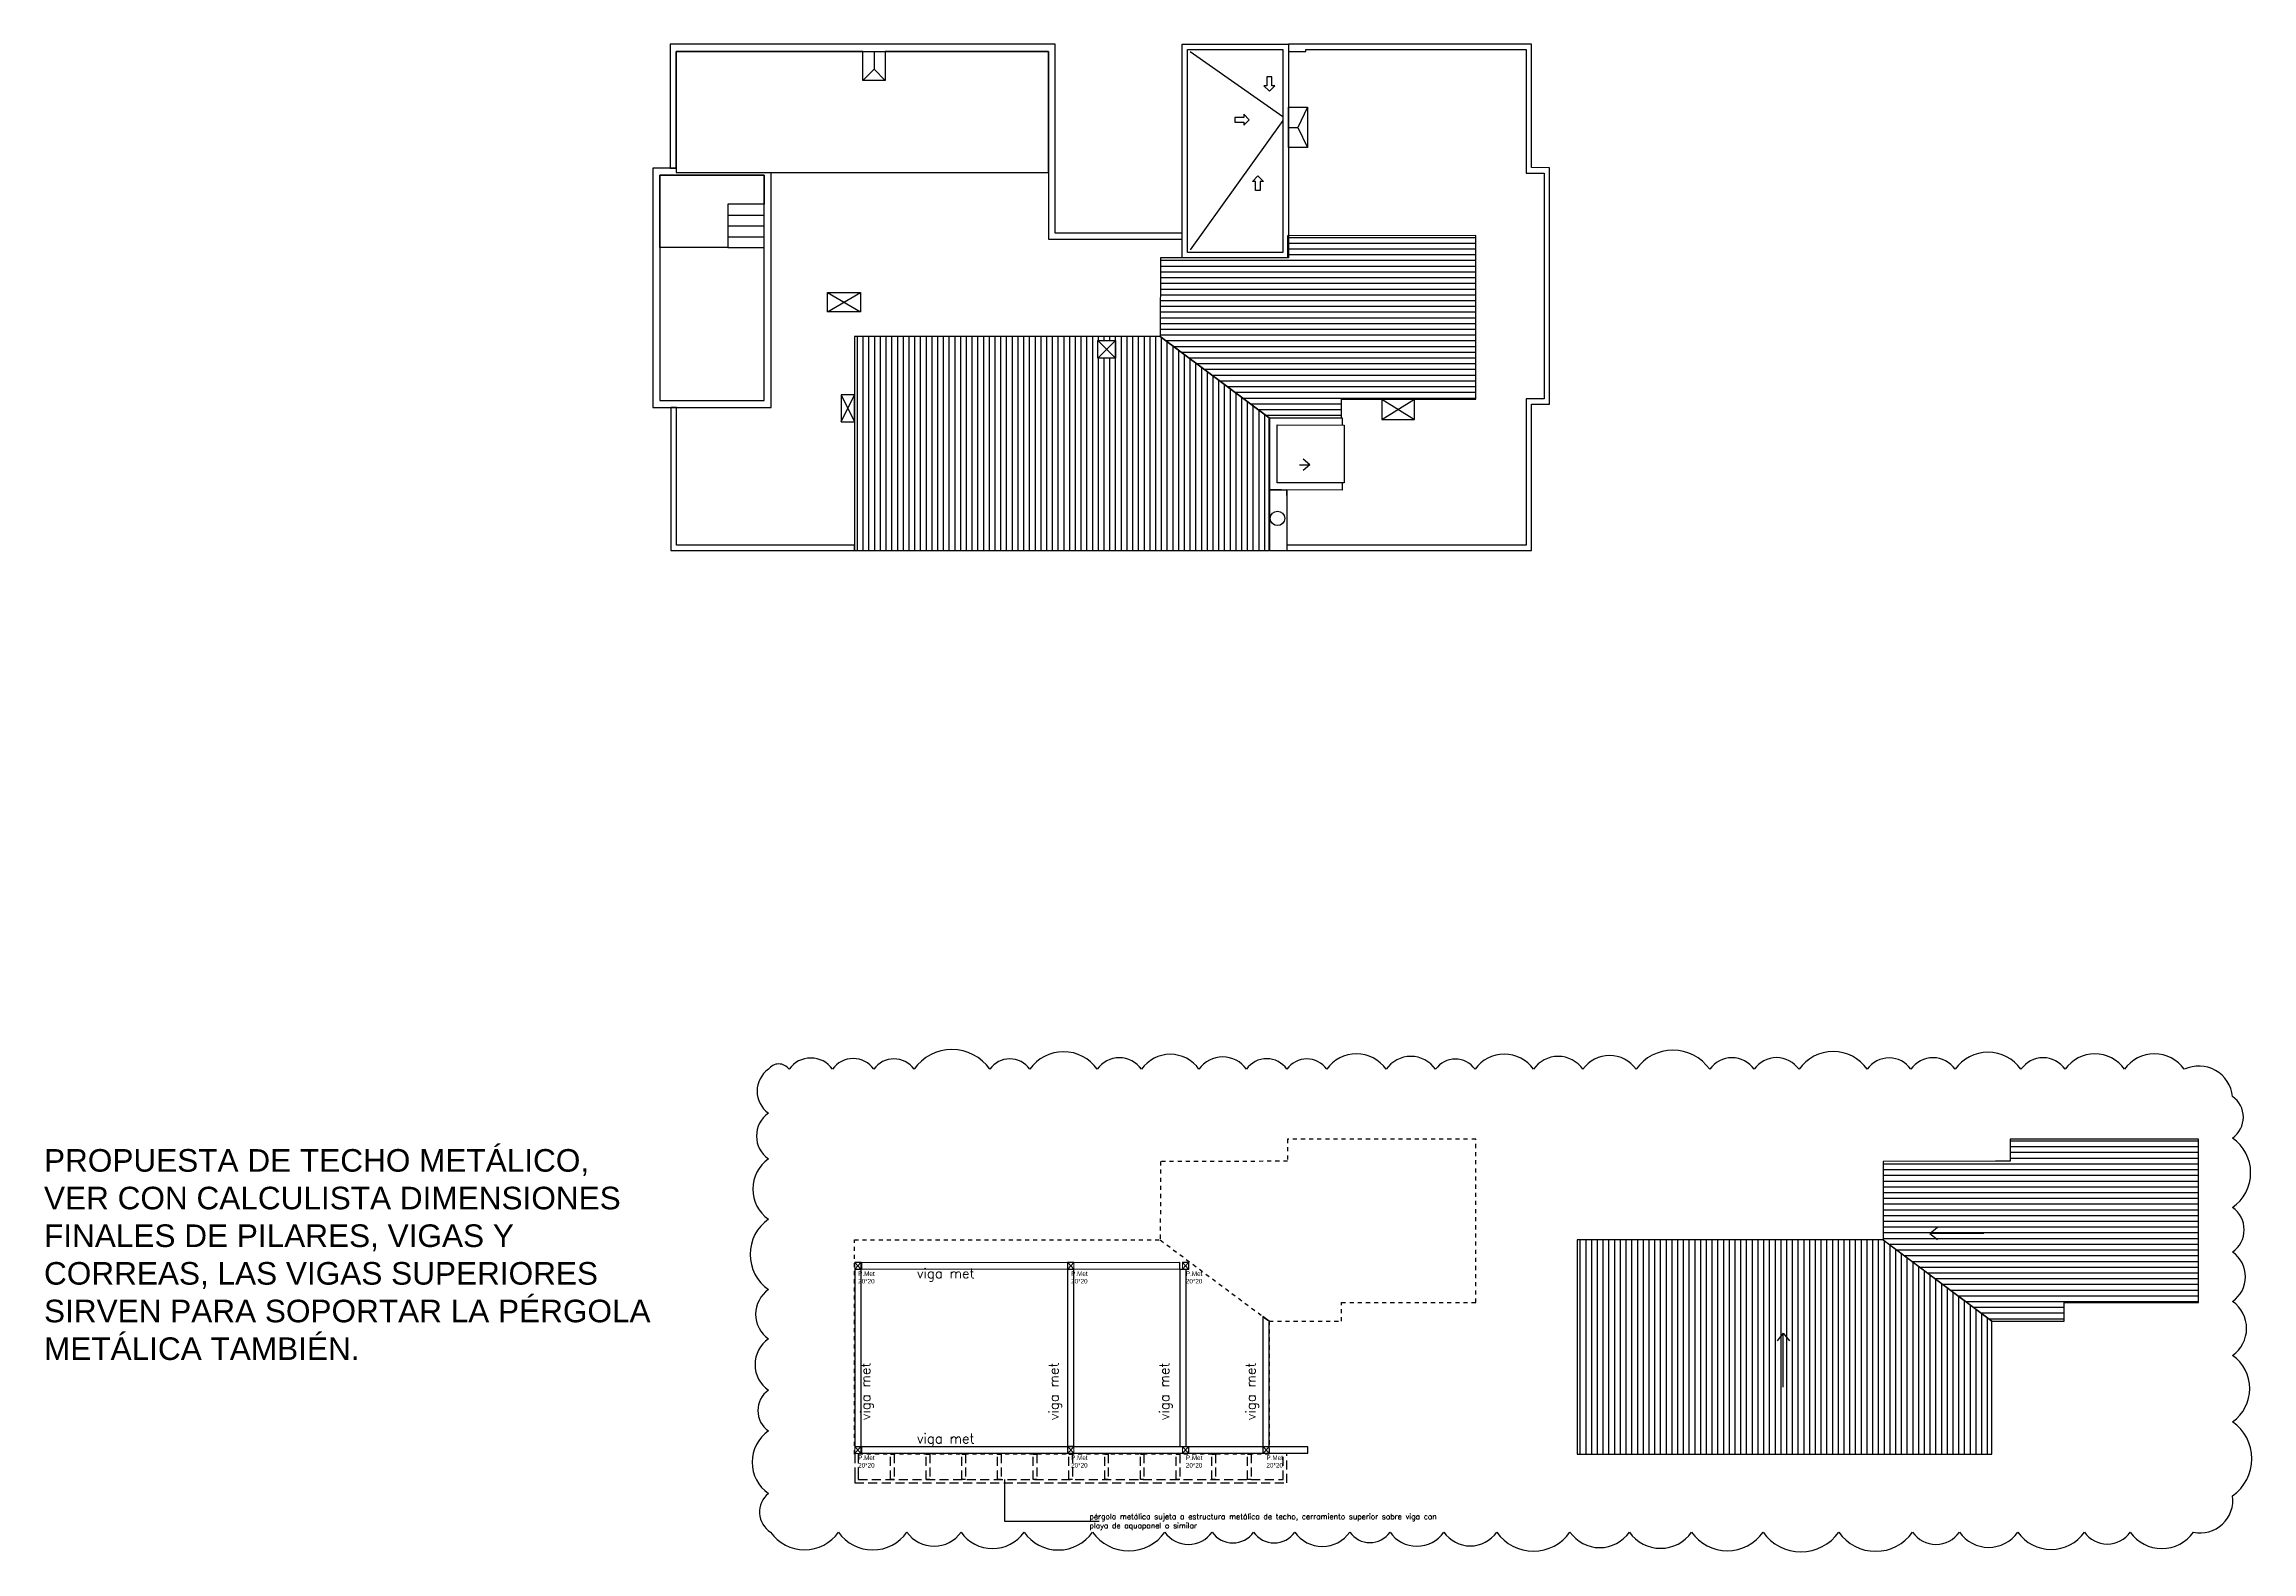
# Model space of a CAD drawing. Header units: metres. Extents: x 219 to 707, y -561 to -17.
# Drawn here: x 323.9 to 385, y -362 to -320.3 of the extents above; entities that cross this region are included whole.
import ezdxf

# ---------------------------------------------------------------- set-up
doc = ezdxf.new("R2010")
doc.units = ezdxf.units.M
for name, pattern in [('CONTINUA', [0]), ('CYPE_RAYA', [0.225, 0.1125, -0.1125]), ('HIDDEN', [0.375, 0.25, -0.125])]:
    doc.linetypes.add(name, pattern=pattern)
doc.layers.add('0 VERIFICAR', color=255, linetype='Continuous', plot=False)
for name, color, linetype in [('1', 1, 'Continuous'), ('2', 2, 'Continuous'), ('A-Proyección', 1, 'HIDDEN'), ('Metalico', 1, 'Continuous'), ('PISO', 251, 'Continuous'), ('SAN', 1, 'Continuous')]:
    doc.layers.add(name, color=color, linetype=linetype)
doc.layers.add('M1-Muro Común 20', color=12, linetype='Continuous', transparency=0.5)
doc.layers.add('PILAR_HORMIGON', color=5, linetype='Continuous', lineweight=20)
doc.styles.get("Standard").update_dxf_attribs({"font": 'arial.ttf'})
doc.styles.add('T12', font='romans.shx', dxfattribs={"height": 0.12})

# ---------------------------------------------------------------- blocks, each defined once
blk = doc.blocks.new('bghst')
at = {"layer": 'SAN'}
for p, q in [((2788.516, 1345.669), (2788.516, 1345.561)), ((2788.516, 1345.396), (2788.516, 1345.288))]:
    blk.add_line(p, q, dxfattribs=at)
for points in [[(2788.516, 1345.288), (2788.707, 1345.478), (2788.516, 1345.669)], [(2788.516, 1345.561), (2788.205, 1345.561), (2788.205, 1345.396), (2788.516, 1345.396)]]:
    blk.add_lwpolyline(points, dxfattribs=at)
blk = doc.blocks.new('FFAFAA')
at = {"layer": 'PILAR_HORMIGON', "color": 1}
for p, q in [((354.749, -234.896), (354.941, -234.729)), ((354.749, -234.729), (354.941, -234.896))]:
    blk.add_line(p, q, dxfattribs=at)
at = {"layer": 'PILAR_HORMIGON', "color": 5}
blk.add_lwpolyline([(354.745, -234.725), (354.945, -234.725), (354.945, -234.9), (354.745, -234.9), (354.745, -234.725)], dxfattribs=at)
blk.add_lwpolyline([(354.749, -234.729), (354.941, -234.729), (354.941, -234.896), (354.749, -234.896)], close=True, dxfattribs=at)
at = {"layer": 'PILAR_HORMIGON', "color": 1, "insert": (354.998, -234.804), "char_height": 0.125, "attachment_point": 1, "rotation": 90}
blk.add_mtext_dynamic_manual_height_columns('P.Met\\P20*20', width=0.01305, gutter_width=0.625, heights=[0], dxfattribs=at)
blk = doc.blocks.new('A$C2c186234')
at = {"layer": 'A-Proyección', "linetype": 'CYPE_RAYA'}
blk.add_lwpolyline([(-3.037, 2.25), (-0.021, 0.001), (1.98, 0), (1.98, 0.519), (5.694, 0.519), (5.694, 5.041), (0.484, 5.041), (0.484, 4.427), (-3.03, 4.424)], close=True, dxfattribs=at)
blk.add_lwpolyline([(-0.02, -2.167), (-0.02, -3.674), (-11.503, -3.675), (-11.503, 2.25), (-3.037, 2.25), (-0.02, 0.001), (-0.02, -2.014)], dxfattribs=at)
at = {"layer": 'PILAR_HORMIGON', "rotation": 270}
for p in [(223.407, 356.379), (229.3, 356.379, 0), (232.475, 356.379), (223.407, 351.285), (229.3, 351.285, 0), (232.475, 351.285), (234.705, 351.285)]:
    blk.add_blockref('FFAFAA', p, dxfattribs=at)
blk = doc.blocks.new('A$C36438575')
for points in [[(-11.385, -0.115), (-11.385, -0.715), (-11.385, -0.915), (0.575, -0.915), (0.575, -0.115)], [(-11.285, -0.115), (-11.285, -0.715), (-11.285, -0.815), (0.475, -0.815), (0.475, -0.115)]]:
    blk.add_lwpolyline(points)
for points in [[(-10.297, -0.815), (-10.397, -0.815), (-10.397, -0.115), (-10.297, -0.115)], [(-9.309, -0.815), (-9.409, -0.815), (-9.409, -0.115), (-9.309, -0.115)], [(-8.32, -0.815), (-8.42, -0.815), (-8.42, -0.115), (-8.32, -0.115)], [(-7.332, -0.815), (-7.432, -0.815), (-7.432, -0.115), (-7.332, -0.115)], [(-6.344, -0.815), (-6.444, -0.815), (-6.444, -0.115), (-6.344, -0.115)], [(-5.355, -0.815), (-5.455, -0.815), (-5.455, -0.115), (-5.355, -0.115)], [(-4.367, -0.815), (-4.467, -0.815), (-4.467, -0.115), (-4.367, -0.115)], [(-3.379, -0.815), (-3.479, -0.815), (-3.479, -0.115), (-3.379, -0.115)], [(-2.39, -0.815), (-2.49, -0.815), (-2.49, -0.115), (-2.39, -0.115)], [(-1.402, -0.815), (-1.502, -0.815), (-1.502, -0.115), (-1.402, -0.115)], [(-0.413, -0.815), (-0.513, -0.815), (-0.513, -0.115), (-0.413, -0.115)]]:
    blk.add_lwpolyline(points, close=True)

msp = doc.modelspace()

# ---------------------------------------------------------------- hatches: boundary and pattern name
at = {"layer": '1', "transparency": 33554687}
h = msp.add_hatch(dxfattribs=at)
h.set_pattern_fill('ANSI31', color=256, scale=0.05, angle=135)
h.set_pattern_definition([(180, (-19.96063, -24.99764), (-1e-17, -0.15875), [])])
h.paths.add_polyline_path([(357.923, -326.236), (357.923, -330.662), (359.826, -330.663), (359.826, -330.144), (363.541, -330.144), (363.541, -325.622), (358.331, -325.627), (358.331, -326.236)])
h = msp.add_hatch(dxfattribs=at)
h.set_pattern_fill('ANSI31', color=256, scale=0.05, angle=135)
h.set_pattern_definition([(180, (0.03937, -24.99764), (-1e-17, -0.15875), [])])
h.paths.add_polyline_path([(357.923, -326.236), (354.817, -326.239), (354.81, -328.413), (357.826, -330.662), (357.923, -330.662)])
h = msp.add_hatch(dxfattribs=at)
h.set_pattern_fill('ANSI31', color=256, scale=0.05, angle=45)
h.set_pattern_definition([(90, (0.03937, 0.00236), (-0.15875, 0), [])])
h.paths.add_polyline_path([(357.827, -334.337), (357.827, -330.662), (354.81, -328.413), (346.344, -328.413), (346.344, -334.338)])
h.paths.add_polyline_path([(353.575, -329.013), (353.078, -329.013), (353.078, -328.524), (353.575, -328.524)], flags=16)
at = {"layer": 'M1-Muro Común 20', "transparency": 33554687}
h = msp.add_hatch(dxfattribs=at)
h.set_pattern_fill('ANSI31', color=256, scale=0.05, angle=135)
h.set_pattern_definition([(180, (0.03937, -49.99764), (-1e-17, -0.15875), [])])
h.paths.add_polyline_path([(377.923, -351.236), (377.923, -355.662), (379.826, -355.663), (379.826, -355.144), (383.541, -355.144), (383.541, -350.622), (378.331, -350.627), (378.331, -351.236)])
h = msp.add_hatch(dxfattribs=at)
h.set_pattern_fill('ANSI31', color=256, scale=0.05, angle=135)
h.set_pattern_definition([(180, (20.03937, -49.99764), (-1e-17, -0.15875), [])])
h.paths.add_polyline_path([(377.923, -351.236), (374.817, -351.239), (374.81, -353.413), (377.826, -355.662), (377.923, -355.662)])
h = msp.add_hatch(dxfattribs=at)
h.set_pattern_fill('ANSI31', color=256, scale=0.05, angle=45)
h.set_pattern_definition([(90, (0.03937, -49.99764), (-0.15875, 0), [])])
h.paths.add_polyline_path([(374.81, -353.413), (366.344, -353.413), (366.344, -359.338), (377.827, -359.337), (377.827, -355.662)])

# ---------------------------------------------------------------- linework, layer by layer
for p, q in [((358.659, -331.963), (358.947, -331.963)), ((358.947, -331.963), (358.763, -331.805)), ((358.947, -331.963), (358.763, -332.121)), ((376.109, -353.229), (376.324, -353.059)), ((377.606, -353.229), (376.109, -353.229)), ((376.109, -353.229), (376.324, -353.4)), ((372.053, -355.987), (371.883, -356.203)), ((372.053, -357.485), (372.053, -355.987)), ((372.053, -355.987), (372.223, -356.203))]:
    msp.add_line(p, q)
msp.add_lwpolyline([(343.967, -348.69, 0.520567), (343.967, -349.902, 0.520567), (343.967, -351.172, 0.520567), (343.967, -352.836, 0.520567), (343.967, -354.786, 0.520567), (343.967, -356.15, 0.520567), (343.967, -357.572, 0.520567), (343.967, -358.697, 0.520567), (343.967, -360.429, 0.520567), (344.028, -361.497, 0.520567), (345.905, -361.497, 0.520567), (347.801, -361.497, 0.520567), (349.297, -361.497, 0.520567), (351.04, -361.497, 0.520567), (352.938, -361.497, 0.520567), (354.935, -361.497, 0.520567), (356.246, -361.497, 0.520567), (357.393, -361.497, 0.520567), (358.533, -361.497, 0.520567), (360.056, -361.497, 0.520567), (361.168, -361.497, 0.520567), (362.659, -361.497, 0.520567), (364.125, -361.497, 0.520567), (366.149, -361.497, 0.520567), (367.795, -361.497, 0.520567), (369.513, -361.497, 0.520567), (371.493, -361.497, 0.520567), (373.588, -361.497, 0.520567), (375.628, -361.497, 0.520567), (376.927, -361.497, 0.520567), (378.543, -361.497, 0.520567), (380.385, -361.497, 0.520567), (381.653, -361.497, 0.520567), (383.404, -361.497, 0.520567), (384.485, -360.492, 0.520567), (384.485, -358.442, 0.520567), (384.485, -356.607, 0.520567), (384.485, -355.115, 0.520567), (384.485, -353.746, 0.520567), (384.485, -352.515, 0.520567), (384.485, -350.591, 0.520567), (384.485, -349.443, 0.520567), (383.15, -348.69, 0.520567), (381.495, -348.69, 0.520567), (379.854, -348.69, 0.520567), (378.63, -348.69, 0.520567), (376.809, -348.69, 0.520567), (375.585, -348.69, 0.520567), (374.376, -348.69, 0.520567), (372.488, -348.69, 0.520567), (371.247, -348.69, 0.520567), (370.015, -348.69, 0.520567), (367.979, -348.69, 0.520567), (366.508, -348.69, 0.520567), (365.137, -348.69, 0.520567), (363.522, -348.69, 0.520567), (362.429, -348.69, 0.520567), (361.061, -348.69, 0.520567), (359.417, -348.69, 0.520567), (358.317, -348.69, 0.520567), (357.194, -348.69, 0.520567), (355.882, -348.69, 0.520567), (354.29, -348.69, 0.520567), (353.066, -348.69, 0.520567), (351.2, -348.69, 0.520567), (350.094, -348.69, 0.520567), (347.998, -348.69, 0.520567), (346.885, -348.69, 0.520567), (345.741, -348.69, 0.520567), (344.54, -348.69, 0.520567)], format="xyb", close=True)
for points in [[(377.923, -355.662), (379.826, -355.663), (379.826, -355.144), (383.541, -355.144), (383.541, -350.622), (378.331, -350.627), (378.331, -351.236), (377.923, -351.236)], [(377.923, -351.236), (374.817, -351.239), (374.817, -353.413), (377.827, -355.662), (377.923, -355.662)]]:
    msp.add_lwpolyline(points)
msp.add_lwpolyline([(374.81, -353.413), (366.344, -353.413), (366.344, -359.338), (377.827, -359.337), (377.827, -355.662)], close=True)
at = {"color": 2}
for points in [[(346.354, -354.228), (346.354, -359.123), (346.529, -359.123), (346.529, -354.228)], [(355.354, -354.04), (346.542, -354.041), (346.542, -354.216), (355.354, -354.215)], [(355.354, -354.228), (355.354, -359.123), (355.529, -359.123), (355.529, -354.228)], [(357.652, -355.532), (357.652, -359.123), (357.827, -359.123), (357.826, -355.662)], [(358.894, -359.135), (346.542, -359.136), (346.542, -359.311), (358.894, -359.31)]]:
    msp.add_lwpolyline(points, close=True, dxfattribs=at)
at = {"color": 2, "elevation": 0}
msp.add_lwpolyline([(352.247, -354.228), (352.247, -359.122), (352.422, -359.122), (352.422, -354.228)], close=True, dxfattribs=at)
at = {"color": 1}
msp.add_lwpolyline([(350.501, -360.037), (350.501, -361.198), (353.121, -361.198)], dxfattribs=at)
at = {"layer": '1'}
for p, q in [((355.635, -320.524), (358.206, -322.321, 0)), ((358.206, -322.44, 0), (355.635, -326.012, 0))]:
    msp.add_line(p, q, dxfattribs=at)
at = {"layer": '2', "color": 2}
for points in [[(357.923, -330.662), (359.826, -330.663), (359.826, -330.144), (363.541, -330.144), (363.541, -325.622), (358.331, -325.627), (358.331, -326.236), (357.923, -326.236)], [(357.923, -326.236), (354.817, -326.239), (354.81, -328.413), (357.827, -330.662), (357.923, -330.662)]]:
    msp.add_lwpolyline(points, dxfattribs=at)
msp.add_lwpolyline([(354.81, -328.413), (346.344, -328.413), (346.344, -334.338), (357.827, -334.337), (357.827, -330.662)], close=True, dxfattribs=at)
at = {"layer": 'A-Proyección', "linetype": 'CONTINUA'}
for points in [[(355.415, -325.55), (351.9, -325.552), (351.9, -320.324), (341.246, -320.324), (341.246, -323.752), (341.415, -323.752), (341.416, -320.524), (351.715, -320.524), (351.715, -325.722), (355.414, -325.722)], [(358.355, -320.524), (358.835, -320.524), (358.835, -320.474), (364.935, -320.474), (364.935, -323.891), (365.435, -323.893), (365.435, -330.139), (364.934, -330.139), (364.934, -334.188), (358.314, -334.189), (358.314, -334.338), (365.084, -334.338), (365.084, -330.289), (365.585, -330.289), (365.585, -323.744), (365.085, -323.741), (365.085, -320.324), (358.355, -320.324)], [(340.965, -330.182), (343.845, -330.182), (343.845, -323.952), (340.965, -323.952)], [(343.845, -323.952), (343.845, -324.752), (342.845, -324.752), (342.845, -325.952), (340.965, -325.952), (340.965, -323.952)], [(345.599, -327.191), (346.519, -327.191), (346.519, -327.73), (345.599, -327.73)], [(353.078, -328.524), (353.575, -328.524), (353.575, -329.013), (353.078, -329.013)], [(346.344, -334.338), (346.344, -334.188), (341.419, -334.187), (341.419, -330.382), (341.269, -330.382), (341.269, -334.337)], [(345.979, -330.77), (346.344, -330.77), (346.344, -330.024), (345.979, -330.024)], [(360.944, -330.709), (361.844, -330.709), (361.844, -330.145), (360.944, -330.145)]]:
    msp.add_lwpolyline(points, close=True, dxfattribs=at)
for points in [[(341.416, -323.874), (351.715, -323.874), (351.715, -320.524), (347.2, -320.524), (347.2, -321.326), (346.579, -321.326), (346.579, -320.524), (341.416, -320.524), (341.416, -323.874)], [(346.89, -320.524), (346.89, -321.016)], [(346.579, -321.326), (346.89, -321.016), (347.2, -321.326)], [(341.416, -323.752), (340.765, -323.752), (340.765, -330.382), (344.045, -330.382), (344.045, -323.874)], [(342.845, -324.752), (342.845, -325.052), (343.845, -325.052), (343.845, -324.752)], [(342.845, -325.052), (342.845, -325.352), (343.845, -325.352), (343.845, -325.052)], [(342.845, -325.352), (342.845, -325.652), (343.845, -325.652), (343.845, -325.352)], [(342.845, -325.652), (342.845, -325.952), (343.845, -325.952), (343.845, -325.652)], [(345.599, -327.191), (346.519, -327.73)], [(345.599, -327.73), (346.519, -327.191)], [(353.078, -328.524), (353.575, -329.013)], [(353.078, -329.013), (353.575, -328.524)], [(345.979, -330.024), (346.344, -330.77)], [(345.979, -330.77), (346.344, -330.024)], [(360.944, -330.709), (361.844, -330.145)], [(360.944, -330.145), (361.844, -330.709)], [(358.314, -334.192), (358.314, -334.34), (357.845, -334.343), (357.845, -332.66), (358.314, -332.657), (358.314, -334.192)]]:
    msp.add_lwpolyline(points, dxfattribs=at)
at = {"layer": 'A-Proyección', "linetype": 'CONTINUA', "elevation": 0}
for points in [[(358.356, -326.236), (355.415, -326.236), (355.415, -320.324), (358.356, -320.324)], [(358.206, -326.086), (355.565, -326.086), (355.565, -320.474), (358.206, -320.474)], [(358.356, -322.069), (358.885, -322.069), (358.885, -323.184), (358.356, -323.184)]]:
    msp.add_lwpolyline(points, close=True, dxfattribs=at)
for points in [[(358.885, -322.069), (358.621, -322.626)], [(358.356, -322.626), (358.621, -322.626)], [(358.621, -322.626), (358.885, -323.184)]]:
    msp.add_lwpolyline(points, dxfattribs=at)
at = {"layer": 'Metalico'}
msp.add_circle((358.055, -333.446, 0), 0.2, dxfattribs=at)
at = {"layer": 'PISO'}
msp.add_line((358.314, -332.808), (358.314, -332.66), dxfattribs=at)
at = {"layer": 'PISO', "elevation": 0}
for points in [[(358.164, -332.66), (357.845, -332.66), (357.846, -330.66), (359.846, -330.663), (359.846, -330.862)], [(359.846, -332.463), (358.045, -332.46), (358.046, -330.86), (359.896, -330.862), (359.896, -332.463), (359.846, -332.463)], [(359.846, -332.463), (359.846, -332.662), (358.314, -332.66)]]:
    msp.add_lwpolyline(points, dxfattribs=at)

# ---------------------------------------------------------------- block references
at = {"yscale": 0.8000000000001819, "zscale": 0.8000000000001819, "rotation": 270}
for p, xscale in [((-718.553, 1909.339, 0), 0.8000000000001819), ((-718.872, -2554.937, 0), -0.8000000000001819)]:
    msp.add_blockref('bghst', p, dxfattribs=dict(at, xscale=xscale))
at = {"xscale": 0.8000000000001819, "yscale": 0.8000000000001819, "zscale": 0.8000000000001819}
msp.add_blockref('bghst', (-1873.691, -1398.799, 0), dxfattribs=at)
msp.add_blockref('A$C2c186234', (357.847, -355.663))
at = {"layer": 'A-Proyección'}
msp.add_blockref('A$C36438575', (357.739, -359.222), dxfattribs=at)

# ---------------------------------------------------------------- texts
at = {"color": 1, "attachment_point": 1, "style": 'T12'}
for s, width, gutter_width, heights, insert, char_height in [('viga met', 1.92863, 1.35, [0.127], (348.075, -354.203), 0.27), ('viga met', 1.92863, 1.35, [0.127], (348.075, -358.772), 0.27), ('pérgola metálica sujeta a estructura metálica de techo, cerramiento superior sobre viga con playa de aquapanel o similar', 10.4541, 1.149, [1.41], (352.851, -360.991), 0.15)]:
    msp.add_mtext_dynamic_manual_height_columns(s, width=width, gutter_width=gutter_width, heights=heights, dxfattribs=dict(at, insert=insert, char_height=char_height))
at = {"color": 1, "char_height": 0.27, "attachment_point": 1, "rotation": 90, "style": 'T12'}
for insert in [(346.516, -358.4), (351.726, -358.399, 0), (354.786, -358.4), (357.18, -358.4)]:
    msp.add_mtext_dynamic_manual_height_columns('viga met', width=1.92863, gutter_width=1.35, heights=[0.127], dxfattribs=dict(at, insert=insert))
at = {"layer": '0 VERIFICAR', "insert": (323.919, -350.898), "char_height": 0.625, "attachment_point": 1}
msp.add_mtext_dynamic_manual_height_columns('PROPUESTA DE TECHO METÁLICO, VER CON CALCULISTA DIMENSIONES FINALES DE PILARES, VIGAS Y CORREAS, LAS VIGAS SUPERIORES SIRVEN PARA SOPORTAR LA PÉRGOLA METÁLICA TAMBIÉN.', width=17.05136, gutter_width=3.125, heights=[16.956], dxfattribs=at)

doc.saveas('drawing.dxf')
